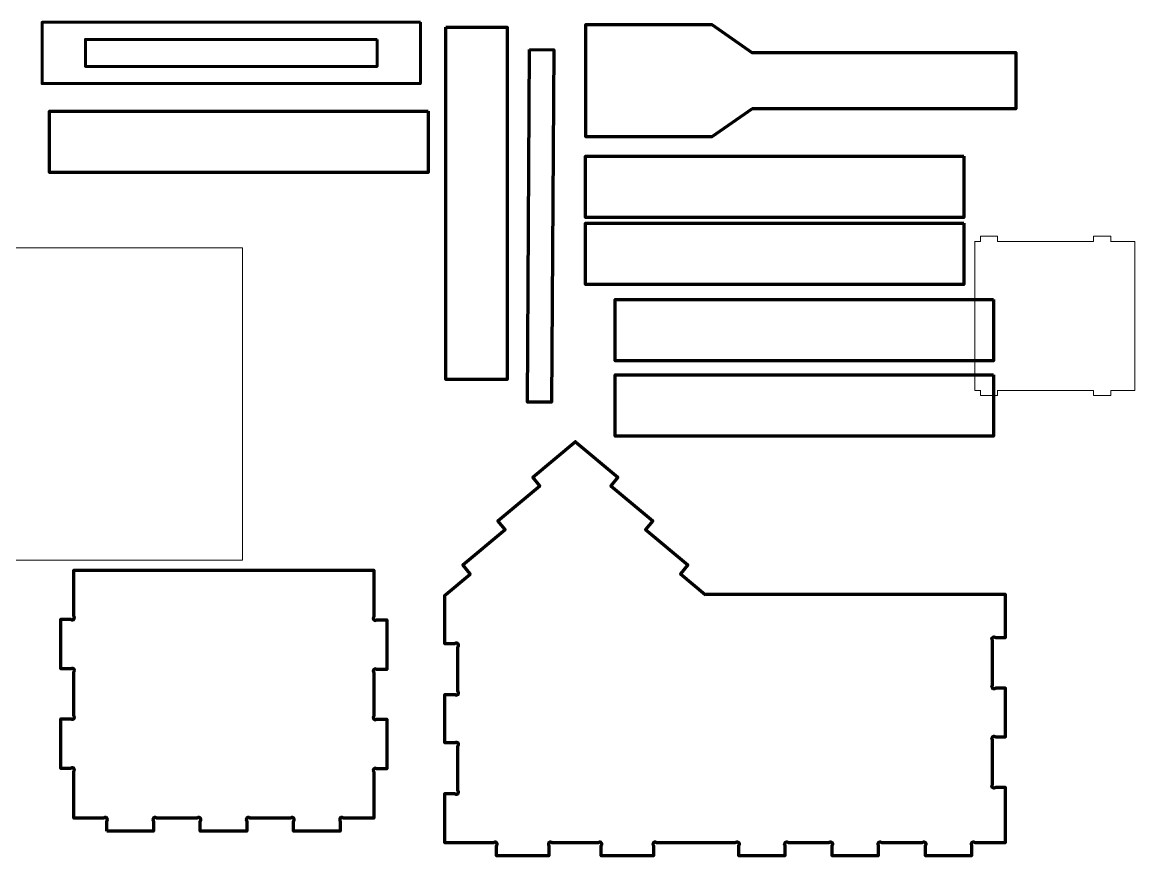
# Model space of a CAD drawing. Header units: millimetres. Extents: x -607 to 1451, y -798 to 283.
# Drawn here: x -60 to 460, y -124 to 266 of the extents above; entities that cross this region are included whole.
import ezdxf

# ---------------------------------------------------------------- set-up
doc = ezdxf.new("R2010")
doc.units = ezdxf.units.MM
doc.header["$MEASUREMENT"] = 0
doc.layers.add('layer 1', color=7, linetype='Continuous')

msp = doc.modelspace()

# ---------------------------------------------------------------- linework, layer by layer
at = {"layer": 'layer 1', "color": 142, "lineweight": 60}
for points in [[(125.8359, 265.7143), (125.8359, 265.7143), (-51.0643, 265.7143), (-51.0643, 265.7143), (-51.0643, 265.7143), (-51.0643, 265.7143), (-51.0643, 237.0443), (-51.0643, 237.0443), (-51.0643, 237.0443), (-51.0643, 237.0443), (125.8359, 237.0443), (125.8359, 237.0443), (125.8359, 237.0443), (125.8359, 237.0443), (125.8359, 265.7143), (125.8359, 265.7143)], [(105.5424, 257.6575), (105.5424, 257.6575), (-30.7709, 257.6575), (-30.7709, 257.6575), (-30.7709, 257.6575), (-30.7709, 257.6575), (-30.7709, 245.101), (-30.7709, 245.101), (-30.7709, 245.101), (-30.7709, 245.101), (105.5424, 245.101), (105.5424, 245.101), (105.5424, 245.101), (105.5424, 245.101), (105.5424, 257.6575), (105.5424, 257.6575)]]:
    msp.add_open_spline(points, degree=3, knots=[0, 0, 0, 0, 0.2, 0.2, 0.2, 0.2, 0.4, 0.4, 0.4, 0.4, 0.6, 0.6, 0.6, 0.6, 1, 1, 1, 1], dxfattribs=at)
at = {"layer": 'layer 1', "color": 142, "lineweight": 100}
for points, knots in [([(137.6177, 263.4434), (137.6177, 263.4434), (137.6177, 98.7243), (137.6177, 98.7243), (137.6177, 98.7243), (137.6177, 98.7243), (166.2878, 98.7243), (166.2878, 98.7243), (166.2878, 98.7243), (166.2878, 98.7243), (166.2878, 263.4434), (166.2878, 263.4434), (166.2878, 263.4434), (166.2878, 263.4434), (137.6177, 263.4434), (137.6177, 263.4434)], [0, 0, 0, 0, 0.2, 0.2, 0.2, 0.2, 0.4, 0.4, 0.4, 0.4, 0.6, 0.6, 0.6, 0.6, 1, 1, 1, 1]), ([(280.917, 225.2514), (280.917, 225.2514), (379.1401, 225.2514), (379.1401, 225.2514), (379.1401, 225.2514), (379.1401, 225.2514), (404.0942, 225.2514), (404.0942, 225.2514), (404.0942, 225.2514), (404.0942, 225.2514), (404.0942, 251.6339), (404.0942, 251.6339), (404.0942, 251.6339), (404.0942, 251.6339), (379.1321, 251.6339), (379.1321, 251.6339), (379.1321, 251.6339), (379.1321, 251.6339), (280.7014, 251.6339), (280.7014, 251.6339), (280.7014, 251.6339), (280.7014, 251.6339), (262.0743, 264.7303), (262.0743, 264.7303), (262.0743, 264.7303), (262.0743, 264.7303), (203.1415, 264.7303), (203.1415, 264.7303), (203.1415, 264.7303), (203.1415, 264.7303), (203.1415, 212.155), (203.1415, 212.155), (203.1415, 212.155), (203.1415, 212.155), (262.0743, 212.155), (262.0743, 212.155), (262.0743, 212.155), (262.0743, 212.155), (280.917, 225.2514), (280.917, 225.2514)], [0, 0, 0, 0, 0.09090909, 0.09090909, 0.09090909, 0.09090909, 0.18181818, 0.18181818, 0.18181818, 0.18181818, 0.27272727, 0.27272727, 0.27272727, 0.27272727, 0.36363636, 0.36363636, 0.36363636, 0.36363636, 0.45454545, 0.45454545, 0.45454545, 0.45454545, 0.54545455, 0.54545455, 0.54545455, 0.54545455, 0.63636364, 0.63636364, 0.63636364, 0.63636364, 0.72727273, 0.72727273, 0.72727273, 0.72727273, 0.81818182, 0.81818182, 0.81818182, 0.81818182, 1, 1, 1, 1]), ([(176.7968, 252.9294), (176.7968, 252.9294), (175.7902, 88.2133), (175.7902, 88.2133), (175.7902, 88.2133), (175.7902, 88.2133), (187.1159, 88.1441), (187.1159, 88.1441), (187.1159, 88.1441), (187.1159, 88.1441), (188.1225, 252.8602), (188.1225, 252.8602), (188.1225, 252.8602), (188.1225, 252.8602), (176.7968, 252.9294), (176.7968, 252.9294)], [0, 0, 0, 0, 0.2, 0.2, 0.2, 0.2, 0.4, 0.4, 0.4, 0.4, 0.6, 0.6, 0.6, 0.6, 1, 1, 1, 1]), ([(129.3607, 224.1513), (129.3607, 224.1513), (-47.5395, 224.1513), (-47.5395, 224.1513), (-47.5395, 224.1513), (-47.5395, 224.1513), (-47.5395, 195.4812), (-47.5395, 195.4812), (-47.5395, 195.4812), (-47.5395, 195.4812), (129.3607, 195.4812), (129.3607, 195.4812), (129.3607, 195.4812), (129.3607, 195.4812), (129.3607, 224.1513), (129.3607, 224.1513)], [0, 0, 0, 0, 0.2, 0.2, 0.2, 0.2, 0.4, 0.4, 0.4, 0.4, 0.6, 0.6, 0.6, 0.6, 1, 1, 1, 1]), ([(379.8484, 203.1214), (379.8484, 203.1214), (202.9484, 203.1214), (202.9484, 203.1214), (202.9484, 203.1214), (202.9484, 203.1214), (202.9484, 174.4514), (202.9484, 174.4514), (202.9484, 174.4514), (202.9484, 174.4514), (379.8484, 174.4514), (379.8484, 174.4514), (379.8484, 174.4514), (379.8484, 174.4514), (379.8484, 203.1214), (379.8484, 203.1214)], [0, 0, 0, 0, 0.2, 0.2, 0.2, 0.2, 0.4, 0.4, 0.4, 0.4, 0.6, 0.6, 0.6, 0.6, 1, 1, 1, 1]), ([(379.8485, 171.8514), (379.8485, 171.8514), (202.9483, 171.8514), (202.9483, 171.8514), (202.9483, 171.8514), (202.9483, 171.8514), (202.9483, 143.1814), (202.9483, 143.1814), (202.9483, 143.1814), (202.9483, 143.1814), (379.8485, 143.1814), (379.8485, 143.1814), (379.8485, 143.1814), (379.8485, 143.1814), (379.8485, 171.8514), (379.8485, 171.8514)], [0, 0, 0, 0, 0.2, 0.2, 0.2, 0.2, 0.4, 0.4, 0.4, 0.4, 0.6, 0.6, 0.6, 0.6, 1, 1, 1, 1]), ([(393.6892, 136.1763), (393.6892, 136.1763), (216.7892, 136.1763), (216.7892, 136.1763), (216.7892, 136.1763), (216.7892, 136.1763), (216.7892, 107.5062), (216.7892, 107.5062), (216.7892, 107.5062), (216.7892, 107.5062), (393.6892, 107.5062), (393.6892, 107.5062), (393.6892, 107.5062), (393.6892, 107.5062), (393.6892, 136.1763), (393.6892, 136.1763)], [0, 0, 0, 0, 0.2, 0.2, 0.2, 0.2, 0.4, 0.4, 0.4, 0.4, 0.6, 0.6, 0.6, 0.6, 1, 1, 1, 1]), ([(393.6892, 100.9916), (393.6892, 100.9916), (216.7892, 100.9916), (216.7892, 100.9916), (216.7892, 100.9916), (216.7892, 100.9916), (216.7892, 72.3216), (216.7892, 72.3216), (216.7892, 72.3216), (216.7892, 72.3216), (393.6892, 72.3216), (393.6892, 72.3216), (393.6892, 72.3216), (393.6892, 72.3216), (393.6892, 100.9916), (393.6892, 100.9916)], [0, 0, 0, 0, 0.2, 0.2, 0.2, 0.2, 0.4, 0.4, 0.4, 0.4, 0.6, 0.6, 0.6, 0.6, 1, 1, 1, 1]), ([(259.228, -117.608), (259.228, -117.6612), (259.228, -117.6887), (259.228, -117.6887), (259.228, -117.6887), (251.5351, -117.6885), (243.8418, -117.6887), (236.1487, -117.6887), (236.1487, -117.6887), (235.9736, -117.5133), (235.7313, -117.405), (235.4639, -117.405), (235.4639, -117.405), (234.9292, -117.4048), (234.4955, -117.8385), (234.4955, -118.3734), (234.4955, -118.3734), (234.4955, -118.6407), (234.604, -118.883), (234.7792, -119.0582), (234.7792, -119.0582), (234.7792, -119.0582), (234.7792, -123.7887), (234.7792, -123.7887), (234.7792, -123.7887), (226.6297, -123.7886), (218.4801, -123.7887), (210.3305, -123.7887), (210.3305, -123.7887), (210.3305, -123.7887), (210.3305, -119.0583), (210.3305, -119.0583), (210.3305, -119.0583), (210.5058, -118.883), (210.6141, -118.6408), (210.6141, -118.3734), (210.6141, -118.3734), (210.6141, -118.2759), (210.6011, -118.1786), (210.5708, -118.0854), (210.5708, -118.0854), (210.5465, -118.0103), (210.515, -117.9383), (210.474, -117.8711), (210.474, -117.8711), (210.4337, -117.8048), (210.3852, -117.7434), (210.3305, -117.6887), (210.3305, -117.6887), (210.2645, -117.6225), (210.1895, -117.5665), (210.1074, -117.5218), (210.1074, -117.5218), (210.0381, -117.4837), (209.9643, -117.4558), (209.8878, -117.4353), (209.8878, -117.4353), (209.8088, -117.4138), (209.7273, -117.407), (209.6457, -117.405), (209.6457, -117.405), (209.3784, -117.4048), (209.1362, -117.5135), (208.9609, -117.6887), (208.9609, -117.6887), (201.7246, -117.6885), (194.4877, -117.6887), (187.2512, -117.6887), (187.2512, -117.6887), (187.076, -117.5133), (186.8337, -117.405), (186.5663, -117.405), (186.5663, -117.405), (186.4688, -117.4075), (186.3714, -117.418), (186.2783, -117.4483), (186.2783, -117.4483), (186.2032, -117.4726), (186.1313, -117.5041), (186.0641, -117.5451), (186.0641, -117.5451), (185.9977, -117.5854), (185.9362, -117.6341), (185.8814, -117.689), (185.8814, -117.689), (185.8157, -117.7549), (185.7594, -117.8297), (185.7147, -117.9117), (185.7147, -117.9117), (185.6769, -117.981), (185.6488, -118.0548), (185.6282, -118.1313), (185.6282, -118.1313), (185.6069, -118.2103), (185.5979, -118.2918), (185.5979, -118.3734), (185.5979, -118.3734), (185.5979, -118.6407), (185.7064, -118.883), (185.8817, -119.0582), (185.8817, -119.0582), (185.8817, -119.0582), (185.8817, -123.7887), (185.8817, -123.7887), (185.8817, -123.7887), (177.7321, -123.7886), (169.5824, -123.7887), (161.4328, -123.7887), (161.4328, -123.7887), (161.4328, -123.7887), (161.4328, -119.0583), (161.4328, -119.0583), (161.4328, -119.0583), (161.6082, -118.883), (161.7166, -118.6408), (161.7166, -118.3734), (161.7166, -118.3734), (161.7166, -117.8384), (161.283, -117.405), (160.7481, -117.405), (160.7481, -117.405), (160.4808, -117.4048), (160.2385, -117.5135), (160.0633, -117.6887), (160.0633, -117.6887), (152.4516, -117.6885), (144.8398, -117.6887), (137.228, -117.6887), (137.228, -117.6887), (137.228, -117.6887), (137.228, -94.7527), (137.228, -94.7527), (137.228, -94.7527), (137.228, -94.7527), (141.9585, -94.7527), (141.9585, -94.7527), (141.9585, -94.7527), (142.1338, -94.9279), (142.3759, -95.0364), (142.6433, -95.0364), (142.6433, -95.0364), (142.7409, -95.0339), (142.8382, -95.0233), (142.9314, -94.9931), (142.9314, -94.9931), (143.0064, -94.9685), (143.0784, -94.9373), (143.1455, -94.8963), (143.1455, -94.8963), (143.212, -94.8557), (143.2732, -94.8074), (143.328, -94.7527), (143.328, -94.7527), (143.3941, -94.6865), (143.4502, -94.6118), (143.4949, -94.5297), (143.4949, -94.5297), (143.5328, -94.4601), (143.5609, -94.3865), (143.5814, -94.3101), (143.5814, -94.3101), (143.6028, -94.2309), (143.6118, -94.1496), (143.6118, -94.0681), (143.6118, -94.0681), (143.6118, -93.8005), (143.5032, -93.5583), (143.328, -93.3832), (143.328, -93.3832), (143.328, -86.4066), (143.328, -79.4306), (143.328, -72.4543), (143.328, -72.4543), (143.5033, -72.279), (143.6118, -72.0368), (143.6118, -71.7693), (143.6118, -71.7693), (143.6118, -71.2344), (143.1782, -70.801), (142.6433, -70.801), (142.6433, -70.801), (142.3759, -70.8008), (142.1338, -70.9094), (141.9585, -71.0847), (141.9585, -71.0847), (141.9585, -71.0847), (137.228, -71.0847), (137.228, -71.0847), (137.228, -71.0847), (137.228, -71.0847), (137.228, -48.3927), (137.228, -48.3927), (137.228, -48.3927), (137.228, -48.3927), (141.9585, -48.3927), (141.9585, -48.3927), (141.9585, -48.3927), (142.1338, -48.5679), (142.3759, -48.6764), (142.6433, -48.6764), (142.6433, -48.6764), (143.1782, -48.6763), (143.6118, -48.2429), (143.6118, -47.7081), (143.6118, -47.7081), (143.6118, -47.4405), (143.5032, -47.1983), (143.328, -47.0232), (143.328, -47.0232), (143.328, -40.0466), (143.328, -33.0706), (143.328, -26.0942), (143.328, -26.0942), (143.5033, -25.919), (143.6118, -25.6768), (143.6118, -25.4093), (143.6118, -25.4093), (143.6118, -25.3119), (143.5986, -25.2145), (143.5684, -25.1213), (143.5684, -25.1213), (143.544, -25.0461), (143.5126, -24.9743), (143.4716, -24.9071), (143.4716, -24.9071), (143.4312, -24.8408), (143.3827, -24.7794), (143.3279, -24.7246), (143.3279, -24.7246), (143.2619, -24.6585), (143.187, -24.6025), (143.105, -24.5578), (143.105, -24.5578), (143.0356, -24.5197), (142.9619, -24.4918), (142.8854, -24.4713), (142.8854, -24.4713), (142.8064, -24.4498), (142.7249, -24.443), (142.6433, -24.441), (142.6433, -24.441), (142.3759, -24.4408), (142.1338, -24.5495), (141.9585, -24.7247), (141.9585, -24.7247), (141.9585, -24.7247), (137.228, -24.7247), (137.228, -24.7247), (137.228, -24.7247), (137.228, -24.7247), (137.228, -4.3721), (137.228, -2.0085), (137.228, -2.0085), (137.228, -2.0085), (137.6216, -1.6869), (137.6216, -1.6869), (137.6216, -1.6869), (137.6216, -1.6869), (148.9733, 7.7969), (148.9733, 7.7969), (148.9733, 7.7969), (148.9733, 7.7969), (149.1257, 7.9494), (149.1257, 7.9494), (149.1257, 7.9494), (149.1257, 7.9494), (145.6661, 12.087), (145.6661, 12.087), (145.6661, 12.087), (145.6661, 12.087), (165.4744, 28.638), (165.4744, 28.638), (165.4744, 28.638), (165.4744, 28.638), (162.0517, 32.734), (162.0517, 32.734), (162.0517, 32.734), (162.0517, 32.734), (181.6647, 49.1216), (181.6647, 49.1216), (181.6647, 49.1216), (181.6647, 49.1216), (178.3391, 53.1018), (178.3391, 53.1018), (178.3391, 53.1018), (178.3391, 53.1018), (198.2302, 69.7221), (198.2302, 69.7221), (198.2302, 69.7221), (198.2302, 69.7221), (198.2537, 69.7029), (198.2537, 69.7029), (198.2537, 69.7029), (198.2537, 69.7029), (218.1269, 53.1018), (218.1269, 53.1018), (218.1269, 53.1018), (218.1269, 53.1018), (214.8013, 49.1216), (214.8013, 49.1216), (214.8013, 49.1216), (214.8013, 49.1216), (234.414, 32.734), (234.414, 32.734), (234.414, 32.734), (234.414, 32.734), (230.9915, 28.638), (230.9915, 28.638), (230.9915, 28.638), (230.9915, 28.638), (250.7996, 12.087), (250.7996, 12.087), (250.7996, 12.087), (250.7996, 12.087), (247.3334, 7.9383), (247.3334, 7.9383), (247.3334, 7.9383), (247.3334, 7.9383), (258.9139, -1.737), (258.9139, -1.737), (258.9139, -1.737), (258.9139, -1.737), (259.0164, -1.8232), (259.0164, -1.8232)], [0, 0, 0, 0, 0.01219512, 0.01219512, 0.01219512, 0.01219512, 0.02439024, 0.02439024, 0.02439024, 0.02439024, 0.03658537, 0.03658537, 0.03658537, 0.03658537, 0.04878049, 0.04878049, 0.04878049, 0.04878049, 0.06097561, 0.06097561, 0.06097561, 0.06097561, 0.07317073, 0.07317073, 0.07317073, 0.07317073, 0.08536585, 0.08536585, 0.08536585, 0.08536585, 0.09756098, 0.09756098, 0.09756098, 0.09756098, 0.1097561, 0.1097561, 0.1097561, 0.1097561, 0.12195122, 0.12195122, 0.12195122, 0.12195122, 0.13414634, 0.13414634, 0.13414634, 0.13414634, 0.14634146, 0.14634146, 0.14634146, 0.14634146, 0.15853659, 0.15853659, 0.15853659, 0.15853659, 0.17073171, 0.17073171, 0.17073171, 0.17073171, 0.18292683, 0.18292683, 0.18292683, 0.18292683, 0.19512195, 0.19512195, 0.19512195, 0.19512195, 0.20731707, 0.20731707, 0.20731707, 0.20731707, 0.2195122, 0.2195122, 0.2195122, 0.2195122, 0.23170732, 0.23170732, 0.23170732, 0.23170732, 0.24390244, 0.24390244, 0.24390244, 0.24390244, 0.25609756, 0.25609756, 0.25609756, 0.25609756, 0.26829268, 0.26829268, 0.26829268, 0.26829268, 0.2804878, 0.2804878, 0.2804878, 0.2804878, 0.29268293, 0.29268293, 0.29268293, 0.29268293, 0.30487805, 0.30487805, 0.30487805, 0.30487805, 0.31707317, 0.31707317, 0.31707317, 0.31707317, 0.32926829, 0.32926829, 0.32926829, 0.32926829, 0.34146341, 0.34146341, 0.34146341, 0.34146341, 0.35365854, 0.35365854, 0.35365854, 0.35365854, 0.36585366, 0.36585366, 0.36585366, 0.36585366, 0.37804878, 0.37804878, 0.37804878, 0.37804878, 0.3902439, 0.3902439, 0.3902439, 0.3902439, 0.40243902, 0.40243902, 0.40243902, 0.40243902, 0.41463415, 0.41463415, 0.41463415, 0.41463415, 0.42682927, 0.42682927, 0.42682927, 0.42682927, 0.43902439, 0.43902439, 0.43902439, 0.43902439, 0.45121951, 0.45121951, 0.45121951, 0.45121951, 0.46341463, 0.46341463, 0.46341463, 0.46341463, 0.47560976, 0.47560976, 0.47560976, 0.47560976, 0.48780488, 0.48780488, 0.48780488, 0.48780488, 0.5, 0.5, 0.5, 0.5, 0.51219512, 0.51219512, 0.51219512, 0.51219512, 0.52439024, 0.52439024, 0.52439024, 0.52439024, 0.53658537, 0.53658537, 0.53658537, 0.53658537, 0.54878049, 0.54878049, 0.54878049, 0.54878049, 0.56097561, 0.56097561, 0.56097561, 0.56097561, 0.57317073, 0.57317073, 0.57317073, 0.57317073, 0.58536585, 0.58536585, 0.58536585, 0.58536585, 0.59756098, 0.59756098, 0.59756098, 0.59756098, 0.6097561, 0.6097561, 0.6097561, 0.6097561, 0.62195122, 0.62195122, 0.62195122, 0.62195122, 0.63414634, 0.63414634, 0.63414634, 0.63414634, 0.64634146, 0.64634146, 0.64634146, 0.64634146, 0.65853659, 0.65853659, 0.65853659, 0.65853659, 0.67073171, 0.67073171, 0.67073171, 0.67073171, 0.68292683, 0.68292683, 0.68292683, 0.68292683, 0.69512195, 0.69512195, 0.69512195, 0.69512195, 0.70731707, 0.70731707, 0.70731707, 0.70731707, 0.7195122, 0.7195122, 0.7195122, 0.7195122, 0.73170732, 0.73170732, 0.73170732, 0.73170732, 0.74390244, 0.74390244, 0.74390244, 0.74390244, 0.75609756, 0.75609756, 0.75609756, 0.75609756, 0.76829268, 0.76829268, 0.76829268, 0.76829268, 0.7804878, 0.7804878, 0.7804878, 0.7804878, 0.79268293, 0.79268293, 0.79268293, 0.79268293, 0.80487805, 0.80487805, 0.80487805, 0.80487805, 0.81707317, 0.81707317, 0.81707317, 0.81707317, 0.82926829, 0.82926829, 0.82926829, 0.82926829, 0.84146341, 0.84146341, 0.84146341, 0.84146341, 0.85365854, 0.85365854, 0.85365854, 0.85365854, 0.86585366, 0.86585366, 0.86585366, 0.86585366, 0.87804878, 0.87804878, 0.87804878, 0.87804878, 0.8902439, 0.8902439, 0.8902439, 0.8902439, 0.90243902, 0.90243902, 0.90243902, 0.90243902, 0.91463415, 0.91463415, 0.91463415, 0.91463415, 0.92682927, 0.92682927, 0.92682927, 0.92682927, 0.93902439, 0.93902439, 0.93902439, 0.93902439, 0.95121951, 0.95121951, 0.95121951, 0.95121951, 0.96341463, 0.96341463, 0.96341463, 0.96341463, 0.97560976, 0.97560976, 0.97560976, 0.97560976, 1, 1, 1, 1]), ([(-20.7513, -112.2897), (-20.7513, -112.2897), (1.0693, -112.2897), (1.0693, -112.2897), (1.0693, -112.2897), (1.0693, -112.2897), (1.0693, -107.5593), (1.0693, -107.5593), (1.0693, -107.5593), (0.8941, -107.3839), (0.7856, -107.142), (0.7856, -106.8744), (0.7856, -106.8744), (0.7856, -106.3395), (1.2191, -105.906), (1.7539, -105.906), (1.7539, -105.906), (2.0215, -105.9059), (2.2636, -106.0145), (2.4388, -106.1897), (2.4388, -106.1897), (2.4388, -106.1897), (21.5204, -106.1897), (21.5204, -106.1897), (21.5204, -106.1897), (21.6956, -106.0144), (21.9377, -105.906), (22.2052, -105.906), (22.2052, -105.906), (22.7402, -105.9059), (23.1736, -106.3396), (23.1736, -106.8744), (23.1736, -106.8744), (23.1736, -107.1418), (23.0651, -107.3841), (22.8899, -107.5593), (22.8899, -107.5593), (22.8899, -107.5593), (22.8899, -112.2897), (22.8899, -112.2897), (22.8899, -112.2897), (22.8899, -112.2897), (44.7104, -112.2897), (44.7104, -112.2897), (44.7104, -112.2897), (44.7104, -112.2897), (44.7104, -107.5592), (44.7104, -107.5592), (44.7104, -107.5592), (44.5352, -107.3839), (44.4267, -107.142), (44.4267, -106.8744), (44.4267, -106.8744), (44.4267, -106.3395), (44.8603, -105.906), (45.3951, -105.906), (45.3951, -105.906), (45.6626, -105.9059), (45.9048, -106.0145), (46.08, -106.1897), (46.08, -106.1897), (46.08, -106.1897), (65.1615, -106.1897), (65.1615, -106.1897), (65.1615, -106.1897), (65.3369, -106.0144), (65.5789, -105.906), (65.8464, -105.906), (65.8464, -105.906), (66.3813, -105.9059), (66.8148, -106.3396), (66.8148, -106.8744), (66.8148, -106.8744), (66.8148, -107.1418), (66.7063, -107.3841), (66.5309, -107.5593), (66.5309, -107.5593), (66.5309, -107.5593), (66.5309, -112.2897), (66.5309, -112.2897), (66.5309, -112.2897), (66.5309, -112.2897), (88.3516, -112.2897), (88.3516, -112.2897), (88.3516, -112.2897), (88.3516, -112.2897), (88.3516, -107.5593), (88.3516, -107.5593), (88.3516, -107.5593), (88.1765, -107.3839), (88.0678, -107.142), (88.0678, -106.8744), (88.0678, -106.8744), (88.0678, -106.3395), (88.5014, -105.906), (89.0362, -105.906), (89.0362, -105.906), (89.3037, -105.9059), (89.546, -106.0145), (89.7211, -106.1897), (89.7211, -106.1897), (89.7211, -106.1897), (104.0722, -106.1897), (104.0722, -106.1897), (104.0722, -106.1897), (104.0722, -106.1897), (104.0722, -84.5744), (104.0722, -84.5744), (104.0722, -84.5744), (103.8971, -84.399), (103.7885, -84.1571), (103.7885, -83.8896), (103.7885, -83.8896), (103.7885, -83.3546), (104.222, -82.9212), (104.7568, -82.9212), (104.7568, -82.9212), (105.0246, -82.9211), (105.2665, -83.0297), (105.4417, -83.205), (105.4417, -83.205), (105.4417, -83.205), (110.1722, -83.205), (110.1722, -83.205), (110.1722, -83.205), (110.1722, -83.205), (110.1722, -59.9762), (110.1722, -59.9762), (110.1722, -59.9762), (110.1722, -59.9762), (105.4417, -59.9762), (105.4417, -59.9762), (105.4417, -59.9762), (105.2666, -60.1514), (105.0244, -60.2599), (104.7568, -60.2599), (104.7568, -60.2599), (104.222, -60.2599), (103.7885, -59.8263), (103.7885, -59.2915), (103.7885, -59.2915), (103.7885, -59.0238), (103.8969, -58.7818), (104.0722, -58.6066), (104.0722, -58.6066), (104.0722, -58.6066), (104.0722, -38.1167), (104.0722, -38.1167), (104.0722, -38.1167), (103.8971, -37.9412), (103.7885, -37.6995), (103.7885, -37.432), (103.7885, -37.432), (103.7885, -36.8969), (104.222, -36.4636), (104.7568, -36.4636), (104.7568, -36.4636), (105.0246, -36.4635), (105.2665, -36.5721), (105.4417, -36.7473), (105.4417, -36.7473), (105.4417, -36.7473), (110.1722, -36.7473), (110.1722, -36.7473), (110.1722, -36.7473), (110.1722, -36.7473), (110.1722, -13.5185), (110.1722, -13.5185), (110.1722, -13.5185), (110.1722, -13.5185), (105.4417, -13.5185), (105.4417, -13.5185), (105.4417, -13.5185), (105.2666, -13.6936), (105.0244, -13.8022), (104.7568, -13.8022), (104.7568, -13.8022), (104.222, -13.8021), (103.7885, -13.3687), (103.7885, -12.8339), (103.7885, -12.8339), (103.7885, -12.5659), (103.8969, -12.3242), (104.0722, -12.149), (104.0722, -12.149), (104.0722, -12.149), (104.0722, 9.7103), (104.0722, 9.7103), (104.0722, 9.7103), (104.0722, 9.7103), (-36.2278, 9.7103), (-36.2278, 9.7103), (-36.2278, 9.7103), (-36.2278, 9.7103), (-36.2278, -11.9049), (-36.2278, -11.9049), (-36.2278, -11.9049), (-36.0526, -12.0798), (-35.9441, -12.3224), (-35.9441, -12.5899), (-35.9441, -12.5899), (-35.9441, -13.1247), (-36.3777, -13.5582), (-36.9125, -13.5582), (-36.9125, -13.5582), (-37.18, -13.558), (-37.4221, -13.4498), (-37.5973, -13.2745), (-37.5973, -13.2745), (-37.5973, -13.2745), (-42.3278, -13.2745), (-42.3278, -13.2745), (-42.3278, -13.2745), (-42.3278, -13.2745), (-42.3278, -36.5034), (-42.3278, -36.5034), (-42.3278, -36.5034), (-42.3278, -36.5034), (-37.5974, -36.5034), (-37.5974, -36.5034), (-37.5974, -36.5034), (-37.4221, -36.3279), (-37.18, -36.2196), (-36.9125, -36.2196), (-36.9125, -36.2196), (-36.3776, -36.2195), (-35.9441, -36.6532), (-35.9441, -37.188), (-35.9441, -37.188), (-35.9441, -37.4551), (-36.0526, -37.6976), (-36.2278, -37.8729), (-36.2278, -37.8729), (-36.2278, -37.8729), (-36.2278, -58.3625), (-36.2278, -58.3625), (-36.2278, -58.3625), (-36.0526, -58.5376), (-35.9441, -58.78), (-35.9441, -59.0474), (-35.9441, -59.0474), (-35.9441, -59.582), (-36.3777, -60.0158), (-36.9125, -60.0158), (-36.9125, -60.0158), (-37.18, -60.0158), (-37.4221, -59.9073), (-37.5973, -59.7321), (-37.5973, -59.7321), (-37.5973, -59.7321), (-42.3278, -59.7321), (-42.3278, -59.7321), (-42.3278, -59.7321), (-42.3278, -59.7321), (-42.3278, -82.9609), (-42.3278, -82.9609), (-42.3278, -82.9609), (-42.3278, -82.9609), (-37.5974, -82.9609), (-37.5974, -82.9609), (-37.5974, -82.9609), (-37.4221, -82.7852), (-37.18, -82.6772), (-36.9125, -82.6772), (-36.9125, -82.6772), (-36.3776, -82.6768), (-35.9441, -83.1108), (-35.9441, -83.6456), (-35.9441, -83.6456), (-35.9441, -83.9129), (-36.0526, -84.1553), (-36.2278, -84.3305), (-36.2278, -84.3305), (-36.2278, -84.3305), (-36.2278, -106.1897), (-36.2278, -106.1897), (-36.2278, -106.1897), (-36.2278, -106.1897), (-22.1208, -106.1897), (-22.1208, -106.1897), (-22.1208, -106.1897), (-21.9455, -106.0144), (-21.7034, -105.906), (-21.4359, -105.906), (-21.4359, -105.906), (-20.901, -105.9059), (-20.4675, -106.3396), (-20.4675, -106.8744), (-20.4675, -106.8744), (-20.4675, -107.1418), (-20.576, -107.3841), (-20.7513, -107.5593), (-20.7513, -107.5593), (-20.7513, -107.5593), (-20.7513, -112.2897), (-20.7513, -112.2897)], [0, 0, 0, 0, 0.01333333, 0.01333333, 0.01333333, 0.01333333, 0.02666667, 0.02666667, 0.02666667, 0.02666667, 0.04, 0.04, 0.04, 0.04, 0.05333333, 0.05333333, 0.05333333, 0.05333333, 0.06666667, 0.06666667, 0.06666667, 0.06666667, 0.08, 0.08, 0.08, 0.08, 0.09333333, 0.09333333, 0.09333333, 0.09333333, 0.10666667, 0.10666667, 0.10666667, 0.10666667, 0.12, 0.12, 0.12, 0.12, 0.13333333, 0.13333333, 0.13333333, 0.13333333, 0.14666667, 0.14666667, 0.14666667, 0.14666667, 0.16, 0.16, 0.16, 0.16, 0.17333333, 0.17333333, 0.17333333, 0.17333333, 0.18666667, 0.18666667, 0.18666667, 0.18666667, 0.2, 0.2, 0.2, 0.2, 0.21333333, 0.21333333, 0.21333333, 0.21333333, 0.22666667, 0.22666667, 0.22666667, 0.22666667, 0.24, 0.24, 0.24, 0.24, 0.25333333, 0.25333333, 0.25333333, 0.25333333, 0.26666667, 0.26666667, 0.26666667, 0.26666667, 0.28, 0.28, 0.28, 0.28, 0.29333333, 0.29333333, 0.29333333, 0.29333333, 0.30666667, 0.30666667, 0.30666667, 0.30666667, 0.32, 0.32, 0.32, 0.32, 0.33333333, 0.33333333, 0.33333333, 0.33333333, 0.34666667, 0.34666667, 0.34666667, 0.34666667, 0.36, 0.36, 0.36, 0.36, 0.37333333, 0.37333333, 0.37333333, 0.37333333, 0.38666667, 0.38666667, 0.38666667, 0.38666667, 0.4, 0.4, 0.4, 0.4, 0.41333333, 0.41333333, 0.41333333, 0.41333333, 0.42666667, 0.42666667, 0.42666667, 0.42666667, 0.44, 0.44, 0.44, 0.44, 0.45333333, 0.45333333, 0.45333333, 0.45333333, 0.46666667, 0.46666667, 0.46666667, 0.46666667, 0.48, 0.48, 0.48, 0.48, 0.49333333, 0.49333333, 0.49333333, 0.49333333, 0.50666667, 0.50666667, 0.50666667, 0.50666667, 0.52, 0.52, 0.52, 0.52, 0.53333333, 0.53333333, 0.53333333, 0.53333333, 0.54666667, 0.54666667, 0.54666667, 0.54666667, 0.56, 0.56, 0.56, 0.56, 0.57333333, 0.57333333, 0.57333333, 0.57333333, 0.58666667, 0.58666667, 0.58666667, 0.58666667, 0.6, 0.6, 0.6, 0.6, 0.61333333, 0.61333333, 0.61333333, 0.61333333, 0.62666667, 0.62666667, 0.62666667, 0.62666667, 0.64, 0.64, 0.64, 0.64, 0.65333333, 0.65333333, 0.65333333, 0.65333333, 0.66666667, 0.66666667, 0.66666667, 0.66666667, 0.68, 0.68, 0.68, 0.68, 0.69333333, 0.69333333, 0.69333333, 0.69333333, 0.70666667, 0.70666667, 0.70666667, 0.70666667, 0.72, 0.72, 0.72, 0.72, 0.73333333, 0.73333333, 0.73333333, 0.73333333, 0.74666667, 0.74666667, 0.74666667, 0.74666667, 0.76, 0.76, 0.76, 0.76, 0.77333333, 0.77333333, 0.77333333, 0.77333333, 0.78666667, 0.78666667, 0.78666667, 0.78666667, 0.8, 0.8, 0.8, 0.8, 0.81333333, 0.81333333, 0.81333333, 0.81333333, 0.82666667, 0.82666667, 0.82666667, 0.82666667, 0.84, 0.84, 0.84, 0.84, 0.85333333, 0.85333333, 0.85333333, 0.85333333, 0.86666667, 0.86666667, 0.86666667, 0.86666667, 0.88, 0.88, 0.88, 0.88, 0.89333333, 0.89333333, 0.89333333, 0.89333333, 0.90666667, 0.90666667, 0.90666667, 0.90666667, 0.92, 0.92, 0.92, 0.92, 0.93333333, 0.93333333, 0.93333333, 0.93333333, 0.94666667, 0.94666667, 0.94666667, 0.94666667, 0.96, 0.96, 0.96, 0.96, 0.97333333, 0.97333333, 0.97333333, 0.97333333, 1, 1, 1, 1]), ([(399.3164, -21.0413), (399.3164, -15.2888), (399.3164, -1.708), (399.3164, -1.708), (399.3164, -1.708), (399.3164, -1.708), (259.0164, -1.708), (259.0164, -1.708), (259.0164, -1.708), (259.0164, -1.708), (259.0164, -1.7475), (259.0164, -1.8232)], [0, 0, 0, 0, 0.25, 0.25, 0.25, 0.25, 0.5, 0.5, 0.5, 0.5, 1, 1, 1, 1]), ([(399.2844, -104.9707), (399.2844, -98.746), (399.2844, -91.8631), (399.2844, -91.8631), (399.2844, -91.8631), (399.2844, -91.8631), (394.5539, -91.8631), (394.5539, -91.8631), (394.5539, -91.8631), (394.3786, -92.0383), (394.1365, -92.1468), (393.8691, -92.1468), (393.8691, -92.1468), (393.7715, -92.1443), (393.6742, -92.1337), (393.581, -92.1035), (393.581, -92.1035), (393.506, -92.0789), (393.434, -92.0477), (393.3669, -92.0067), (393.3669, -92.0067), (393.3004, -91.9661), (393.2392, -91.9178), (393.1844, -91.8631), (393.1844, -91.8631), (393.1183, -91.7969), (393.0622, -91.7222), (393.0175, -91.6401), (393.0175, -91.6401), (392.9796, -91.5705), (392.9515, -91.4969), (392.931, -91.4205), (392.931, -91.4205), (392.9096, -91.3413), (392.9006, -91.26), (392.9006, -91.1785), (392.9006, -91.1785), (392.9006, -90.9109), (393.0092, -90.6687), (393.1844, -90.4936), (393.1844, -90.4936), (393.1844, -83.517), (393.1844, -76.541), (393.1844, -69.5647), (393.1844, -69.5647), (393.0091, -69.3894), (392.9006, -69.1472), (392.9006, -68.8797), (392.9006, -68.8797), (392.9006, -68.3448), (393.3342, -67.9114), (393.8691, -67.9114), (393.8691, -67.9114), (394.1365, -67.9112), (394.3786, -68.0198), (394.5539, -68.1951), (394.5539, -68.1951), (394.5539, -68.1951), (399.2844, -68.1951), (399.2844, -68.1951), (399.2844, -68.1951), (399.2844, -68.1951), (399.2844, -45.5031), (399.2844, -45.5031), (399.2844, -45.5031), (399.2844, -45.5031), (394.5539, -45.5031), (394.5539, -45.5031), (394.5539, -45.5031), (394.3786, -45.6783), (394.1365, -45.7868), (393.8691, -45.7868), (393.8691, -45.7868), (393.3342, -45.7867), (392.9006, -45.3533), (392.9006, -44.8185), (392.9006, -44.8185), (392.9006, -44.5509), (393.0092, -44.3087), (393.1844, -44.1336), (393.1844, -44.1336), (393.1844, -37.157), (393.1844, -30.181), (393.1844, -23.2046), (393.1844, -23.2046), (393.0091, -23.0294), (392.9006, -22.7872), (392.9006, -22.5197), (392.9006, -22.5197), (392.9006, -22.4223), (392.9138, -22.3249), (392.944, -22.2317), (392.944, -22.2317), (392.9684, -22.1565), (392.9998, -22.0847), (393.0408, -22.0175), (393.0408, -22.0175), (393.0812, -21.9512), (393.1297, -21.8898), (393.1845, -21.835), (393.1845, -21.835), (393.2505, -21.7689), (393.3254, -21.7129), (393.4074, -21.6682), (393.4074, -21.6682), (393.4768, -21.6301), (393.5505, -21.6022), (393.627, -21.5817), (393.627, -21.5817), (393.706, -21.5602), (393.7875, -21.5534), (393.8691, -21.5514), (393.8691, -21.5514), (394.1365, -21.5512), (394.3786, -21.6599), (394.5539, -21.8351), (394.5539, -21.8351), (394.5539, -21.8351), (399.2844, -21.8351), (399.2844, -21.8351), (399.2844, -21.8351), (399.2844, -21.8351), (399.2844, -17.2908), (399.2844, -12.2474)], [0, 0, 0, 0, 0.03125, 0.03125, 0.03125, 0.03125, 0.0625, 0.0625, 0.0625, 0.0625, 0.09375, 0.09375, 0.09375, 0.09375, 0.125, 0.125, 0.125, 0.125, 0.15625, 0.15625, 0.15625, 0.15625, 0.1875, 0.1875, 0.1875, 0.1875, 0.21875, 0.21875, 0.21875, 0.21875, 0.25, 0.25, 0.25, 0.25, 0.28125, 0.28125, 0.28125, 0.28125, 0.3125, 0.3125, 0.3125, 0.3125, 0.34375, 0.34375, 0.34375, 0.34375, 0.375, 0.375, 0.375, 0.375, 0.40625, 0.40625, 0.40625, 0.40625, 0.4375, 0.4375, 0.4375, 0.4375, 0.46875, 0.46875, 0.46875, 0.46875, 0.5, 0.5, 0.5, 0.5, 0.53125, 0.53125, 0.53125, 0.53125, 0.5625, 0.5625, 0.5625, 0.5625, 0.59375, 0.59375, 0.59375, 0.59375, 0.625, 0.625, 0.625, 0.625, 0.65625, 0.65625, 0.65625, 0.65625, 0.6875, 0.6875, 0.6875, 0.6875, 0.71875, 0.71875, 0.71875, 0.71875, 0.75, 0.75, 0.75, 0.75, 0.78125, 0.78125, 0.78125, 0.78125, 0.8125, 0.8125, 0.8125, 0.8125, 0.84375, 0.84375, 0.84375, 0.84375, 0.875, 0.875, 0.875, 0.875, 0.90625, 0.90625, 0.90625, 0.90625, 0.9375, 0.9375, 0.9375, 0.9375, 1, 1, 1, 1]), ([(259.228, -117.608), (260.9872, -117.608), (273.1234, -117.608), (273.1234, -117.608), (273.1234, -117.608), (273.2987, -117.4327), (273.5408, -117.3243), (273.8083, -117.3243), (273.8083, -117.3243), (274.3432, -117.3242), (274.7767, -117.7579), (274.7767, -118.2927), (274.7767, -118.2927), (274.7767, -118.5601), (274.6682, -118.8024), (274.4929, -118.9776), (274.4929, -118.9776), (274.4929, -118.9776), (274.4929, -123.708), (274.4929, -123.708), (274.4929, -123.708), (274.4929, -123.708), (296.3135, -123.708), (296.3135, -123.708), (296.3135, -123.708), (296.3135, -123.708), (296.3135, -118.9776), (296.3135, -118.9776), (296.3135, -118.9776), (296.1383, -118.8022), (296.0298, -118.5603), (296.0298, -118.2927), (296.0298, -118.2927), (296.0298, -117.7578), (296.4633, -117.3243), (296.9981, -117.3243), (296.9981, -117.3243), (297.2657, -117.3242), (297.5078, -117.4328), (297.683, -117.608), (297.683, -117.608), (297.683, -117.608), (316.7646, -117.608), (316.7646, -117.608), (316.7646, -117.608), (316.9398, -117.4327), (317.1819, -117.3243), (317.4494, -117.3243), (317.4494, -117.3243), (317.9844, -117.3242), (318.4178, -117.7579), (318.4178, -118.2927), (318.4178, -118.2927), (318.4178, -118.5601), (318.3093, -118.8024), (318.1341, -118.9776), (318.1341, -118.9776), (318.1341, -118.9776), (318.1341, -123.708), (318.1341, -123.708), (318.1341, -123.708), (318.1341, -123.708), (339.9546, -123.708), (339.9546, -123.708), (339.9546, -123.708), (339.9546, -123.708), (339.9546, -118.9775), (339.9546, -118.9775), (339.9546, -118.9775), (339.7794, -118.8022), (339.6709, -118.5603), (339.6709, -118.2927), (339.6709, -118.2927), (339.6709, -117.7578), (340.1045, -117.3243), (340.6393, -117.3243), (340.6393, -117.3243), (340.9068, -117.3242), (341.149, -117.4328), (341.3242, -117.608), (341.3242, -117.608), (341.3242, -117.608), (360.4057, -117.608), (360.4057, -117.608), (360.4057, -117.608), (360.5811, -117.4327), (360.8231, -117.3243), (361.0906, -117.3243), (361.0906, -117.3243), (361.6255, -117.3242), (362.059, -117.7579), (362.059, -118.2927), (362.059, -118.2927), (362.059, -118.5601), (361.9505, -118.8024), (361.7751, -118.9776), (361.7751, -118.9776), (361.7751, -118.9776), (361.7751, -123.708), (361.7751, -123.708), (361.7751, -123.708), (361.7751, -123.708), (383.5958, -123.708), (383.5958, -123.708), (383.5958, -123.708), (383.5958, -123.708), (383.5958, -118.9776), (383.5958, -118.9776), (383.5958, -118.9776), (383.4207, -118.8022), (383.312, -118.5603), (383.312, -118.2927), (383.312, -118.2927), (383.312, -117.7578), (383.7456, -117.3243), (384.2804, -117.3243), (384.2804, -117.3243), (384.5479, -117.3242), (384.7902, -117.4328), (384.9653, -117.608), (384.9653, -117.608), (384.9653, -117.608), (399.3164, -117.608), (399.3164, -117.608), (399.3164, -117.608), (399.3164, -117.608), (399.3164, -101.8416), (399.3164, -97.2395)], [0, 0, 0, 0, 0.03030303, 0.03030303, 0.03030303, 0.03030303, 0.06060606, 0.06060606, 0.06060606, 0.06060606, 0.09090909, 0.09090909, 0.09090909, 0.09090909, 0.12121212, 0.12121212, 0.12121212, 0.12121212, 0.15151515, 0.15151515, 0.15151515, 0.15151515, 0.18181818, 0.18181818, 0.18181818, 0.18181818, 0.21212121, 0.21212121, 0.21212121, 0.21212121, 0.24242424, 0.24242424, 0.24242424, 0.24242424, 0.27272727, 0.27272727, 0.27272727, 0.27272727, 0.3030303, 0.3030303, 0.3030303, 0.3030303, 0.33333333, 0.33333333, 0.33333333, 0.33333333, 0.36363636, 0.36363636, 0.36363636, 0.36363636, 0.39393939, 0.39393939, 0.39393939, 0.39393939, 0.42424242, 0.42424242, 0.42424242, 0.42424242, 0.45454545, 0.45454545, 0.45454545, 0.45454545, 0.48484848, 0.48484848, 0.48484848, 0.48484848, 0.51515152, 0.51515152, 0.51515152, 0.51515152, 0.54545455, 0.54545455, 0.54545455, 0.54545455, 0.57575758, 0.57575758, 0.57575758, 0.57575758, 0.60606061, 0.60606061, 0.60606061, 0.60606061, 0.63636364, 0.63636364, 0.63636364, 0.63636364, 0.66666667, 0.66666667, 0.66666667, 0.66666667, 0.6969697, 0.6969697, 0.6969697, 0.6969697, 0.72727273, 0.72727273, 0.72727273, 0.72727273, 0.75757576, 0.75757576, 0.75757576, 0.75757576, 0.78787879, 0.78787879, 0.78787879, 0.78787879, 0.81818182, 0.81818182, 0.81818182, 0.81818182, 0.84848485, 0.84848485, 0.84848485, 0.84848485, 0.87878788, 0.87878788, 0.87878788, 0.87878788, 0.90909091, 0.90909091, 0.90909091, 0.90909091, 0.93939394, 0.93939394, 0.93939394, 0.93939394, 1, 1, 1, 1])]:
    msp.add_open_spline(points, degree=3, knots=knots, dxfattribs=at)
at = {"layer": 'layer 1', "color": 242, "lineweight": 20}
for points in [[(384.7851, 163.3229), (384.7851, 163.3229), (387.4966, 163.3229), (387.4966, 163.3229)], [(384.9174, 163.3229), (384.9174, 163.3229), (384.9174, 93.6031), (384.9174, 93.6031)], [(395.5009, 163.3229), (395.5009, 163.3229), (440.4133, 163.3229), (440.4133, 163.3229)], [(387.4966, 93.6031), (387.4966, 93.6031), (384.9174, 93.6031), (384.9174, 93.6031)]]:
    msp.add_open_spline(points, degree=3, dxfattribs=at)
for points, knots in [([(387.4966, 163.321), (387.4966, 163.321), (387.4966, 165.7444), (387.4966, 165.7444), (387.4966, 165.7444), (387.4966, 165.7444), (395.5009, 165.7444), (395.5009, 165.7444), (395.5009, 165.7444), (395.5009, 165.7444), (395.5009, 163.3229), (395.5009, 163.3229)], [0, 0, 0, 0, 0.25, 0.25, 0.25, 0.25, 0.5, 0.5, 0.5, 0.5, 1, 1, 1, 1]), ([(440.4133, 163.1887), (440.4133, 163.1887), (440.4133, 165.7444), (440.4133, 165.7444), (440.4133, 165.7444), (440.4133, 165.7444), (448.4176, 165.7444), (448.4176, 165.7444), (448.4176, 165.7444), (448.4176, 165.7444), (448.4176, 163.3229), (448.4176, 163.3229)], [0, 0, 0, 0, 0.25, 0.25, 0.25, 0.25, 0.5, 0.5, 0.5, 0.5, 1, 1, 1, 1]), ([(448.2854, 163.3229), (448.2854, 163.3229), (459.6624, 163.3229), (459.6624, 163.3229), (459.6624, 163.3229), (459.6624, 163.3229), (459.6624, 93.6031), (459.6624, 93.6031), (459.6624, 93.6031), (459.6624, 93.6031), (448.4176, 93.6031), (448.4176, 93.6031)], [0, 0, 0, 0, 0.25, 0.25, 0.25, 0.25, 0.5, 0.5, 0.5, 0.5, 1, 1, 1, 1]), ([(-110.0639, 14.3274), (-110.0639, 14.3274), (-110.0639, 160.3574), (-110.0639, 160.3574), (-110.0639, 160.3574), (-110.0639, 160.3574), (42.6531, 160.3574), (42.6531, 160.3574), (42.6531, 160.3574), (42.6531, 160.3574), (42.6531, 14.3274), (42.6531, 14.3274), (42.6531, 14.3274), (42.6531, 14.3274), (-110.0639, 14.3274), (-110.0639, 14.3274)], [0, 0, 0, 0, 0.2, 0.2, 0.2, 0.2, 0.4, 0.4, 0.4, 0.4, 0.6, 0.6, 0.6, 0.6, 1, 1, 1, 1]), ([(387.4966, 93.7099), (387.4966, 93.7099), (387.4966, 91.2865), (387.4966, 91.2865), (387.4966, 91.2865), (387.4966, 91.2865), (395.5009, 91.2865), (395.5009, 91.2865), (395.5009, 91.2865), (395.5009, 91.2865), (395.5009, 93.708), (395.5009, 93.708)], [0, 0, 0, 0, 0.25, 0.25, 0.25, 0.25, 0.5, 0.5, 0.5, 0.5, 1, 1, 1, 1]), ([(440.4133, 93.6031), (440.4133, 93.6031), (440.4133, 93.6031), (440.4133, 93.6031), (440.4133, 93.6031), (440.4133, 93.6031), (440.4133, 93.6031), (440.4133, 93.6031), (440.4133, 93.6031), (440.4133, 93.6031), (395.5009, 93.6031), (395.5009, 93.6031)], [0, 0, 0, 0, 0.25, 0.25, 0.25, 0.25, 0.5, 0.5, 0.5, 0.5, 1, 1, 1, 1]), ([(440.4133, 93.7023), (440.4133, 93.7023), (440.4133, 91.2866), (440.4133, 91.2866), (440.4133, 91.2866), (440.4133, 91.2866), (440.4133, 91.2865), (440.4133, 91.2865), (440.4133, 91.2865), (440.4133, 91.2865), (448.4175, 91.2865), (448.4175, 91.2865), (448.4175, 91.2865), (448.4175, 91.2865), (448.4176, 91.2865), (448.4176, 91.2865), (448.4176, 91.2865), (448.4176, 91.2865), (448.4176, 93.6031), (448.4176, 93.6031)], [0, 0, 0, 0, 0.16666667, 0.16666667, 0.16666667, 0.16666667, 0.33333333, 0.33333333, 0.33333333, 0.33333333, 0.5, 0.5, 0.5, 0.5, 0.66666667, 0.66666667, 0.66666667, 0.66666667, 1, 1, 1, 1])]:
    msp.add_open_spline(points, degree=3, knots=knots, dxfattribs=at)

doc.saveas('drawing.dxf')
